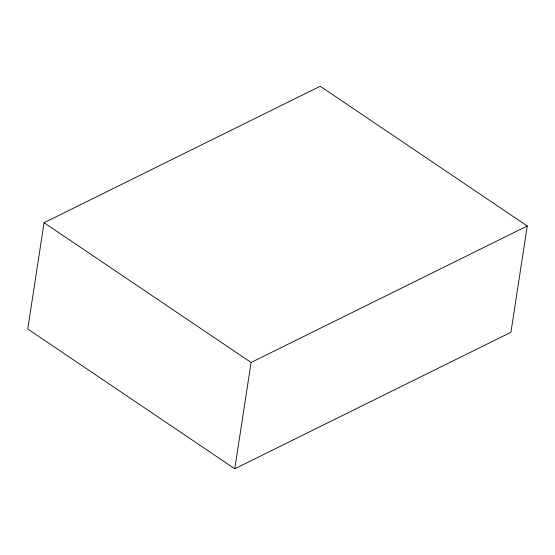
<?xml version="1.0" encoding="UTF-8"?>
<svg xmlns="http://www.w3.org/2000/svg" width="555" height="555" viewBox="0 0 555 555"><rect width="100%" height="100%" fill="white"/><g stroke="black" fill="none" stroke-linecap="round" stroke-linejoin="round"><path stroke-width="0.83" d="M44.067 222.722L27.75 328.997L234.772 468.767L510.933 332.278L527.25 226.003L320.228 86.233L44.067 222.722L251.089 362.484L527.25 226.003M234.772 468.767L251.089 362.484"/></g></svg>
